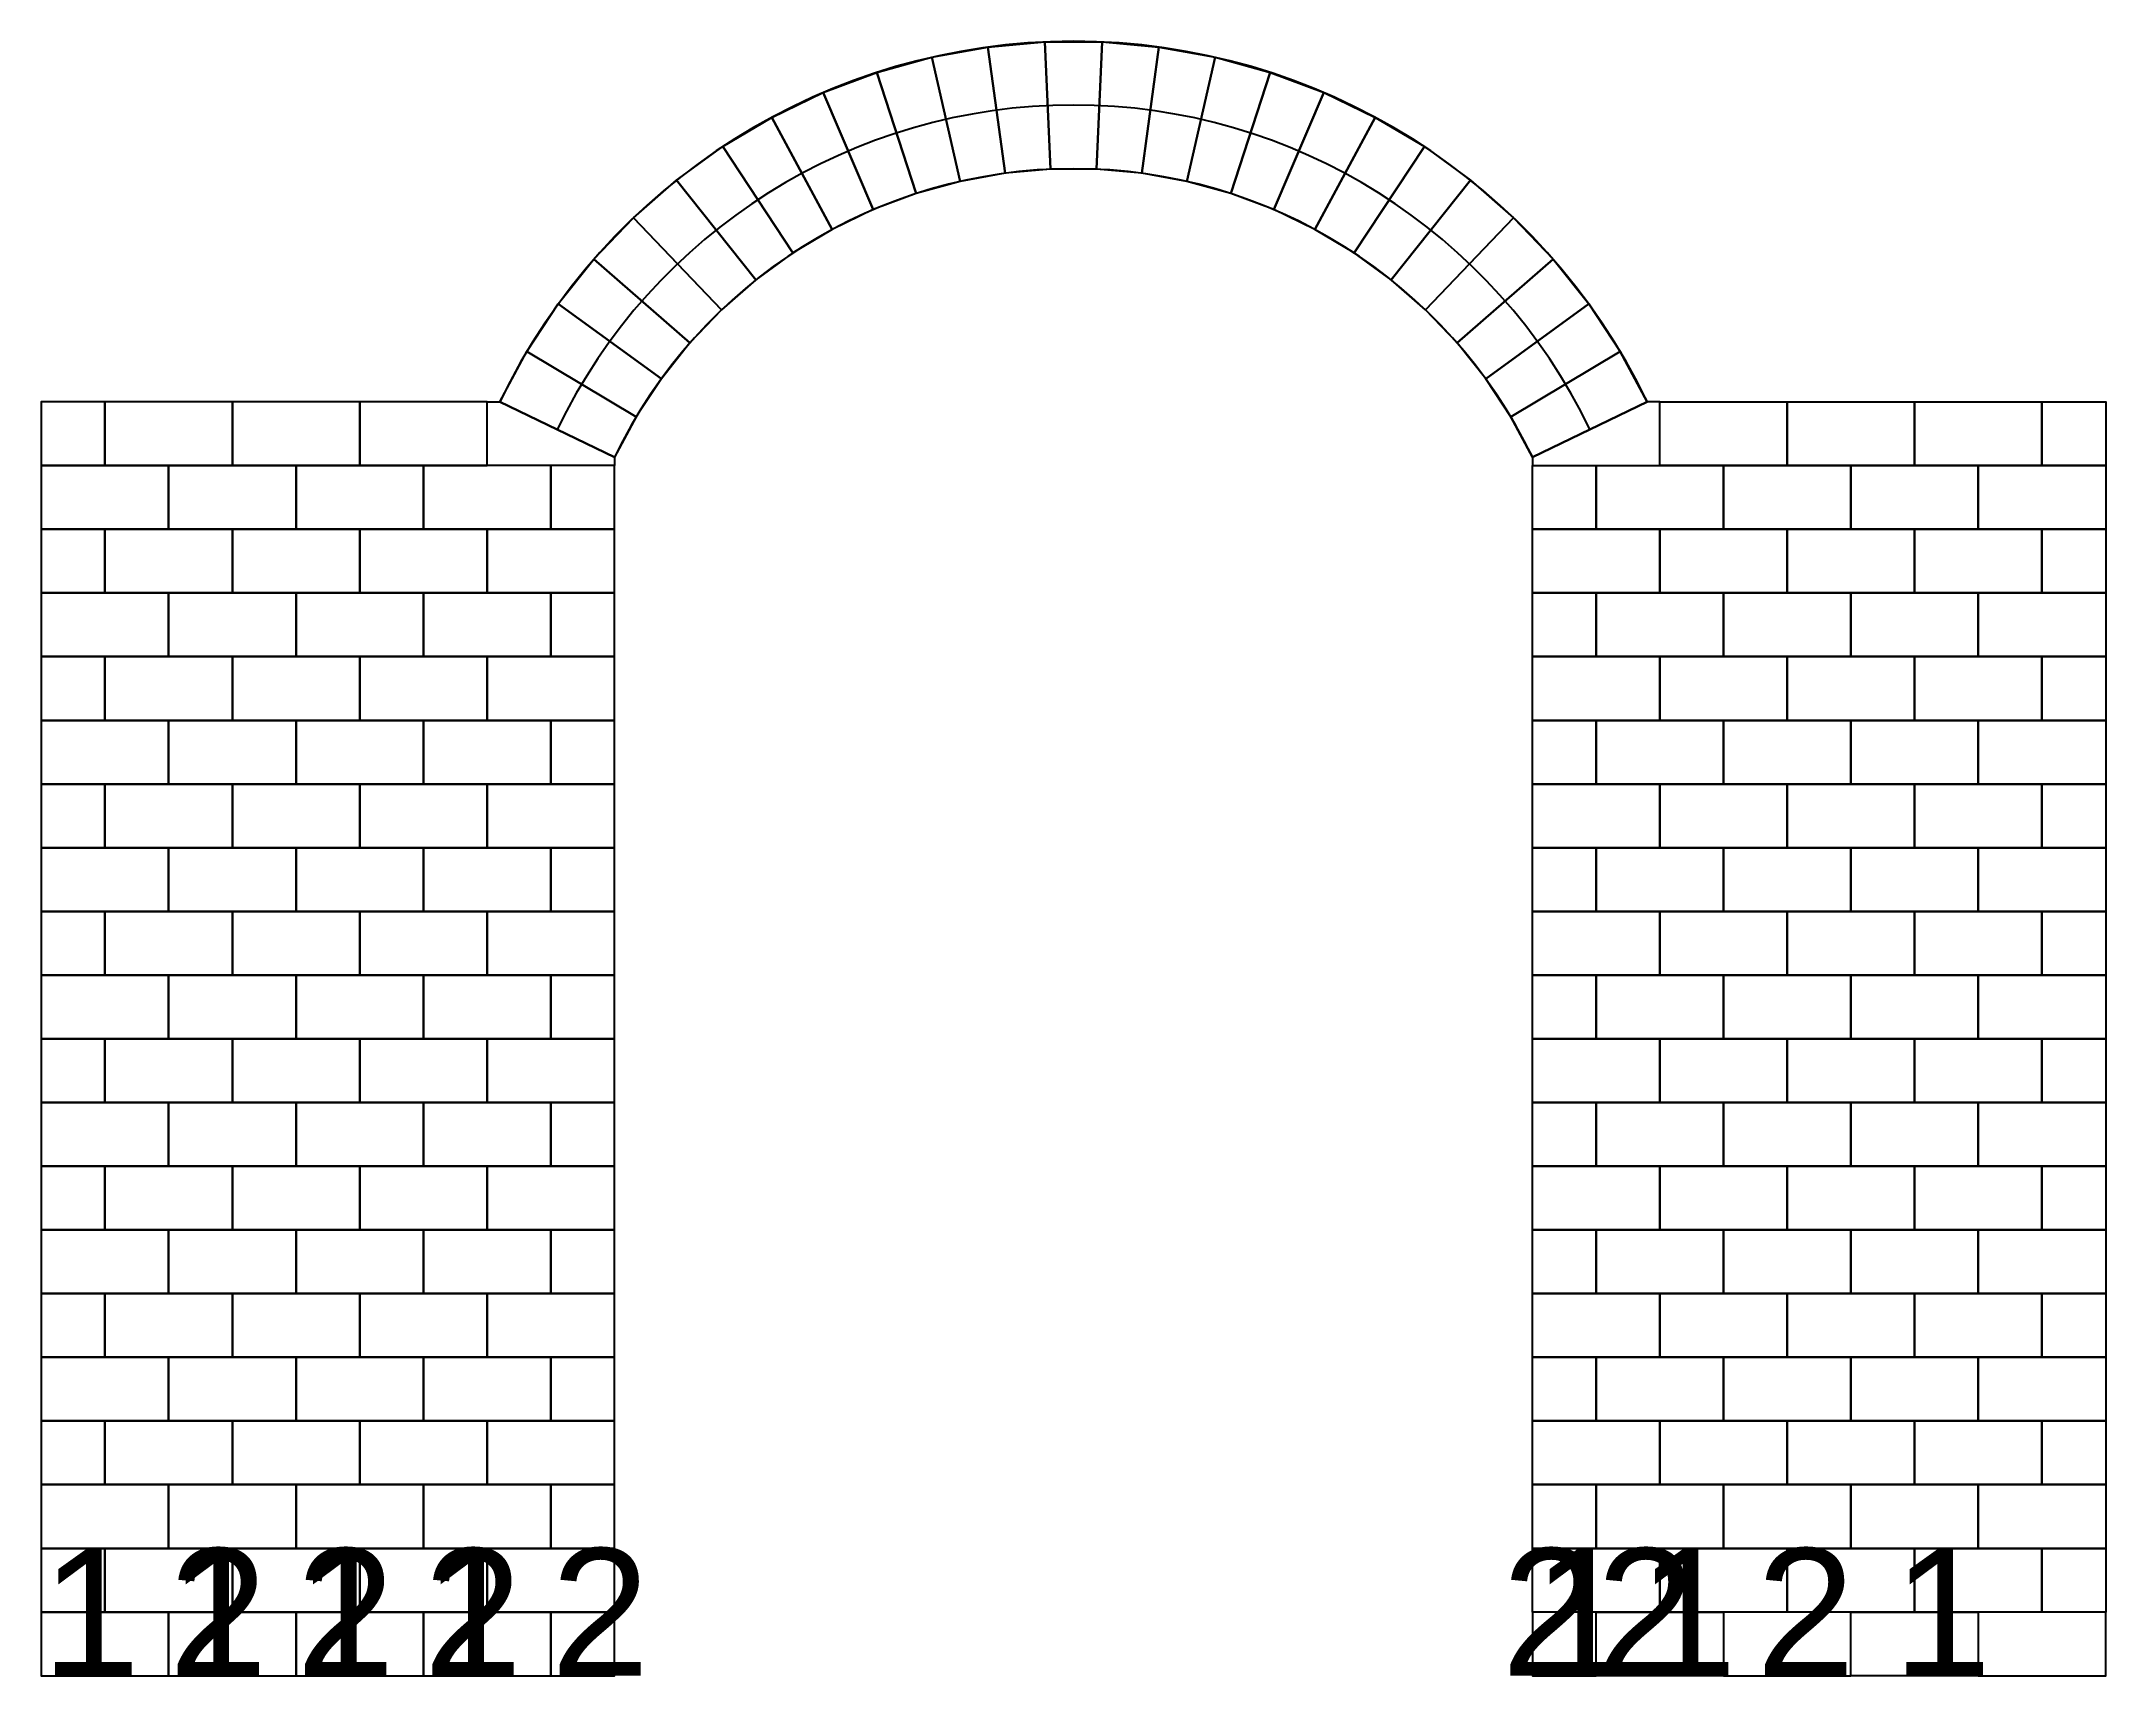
# Model space of a CAD drawing. Header units: inches. Extents: x 17.81 to 21.05, y 11.36 to 13.93.
import ezdxf

# ---------------------------------------------------------------- set-up
doc = ezdxf.new("R2010")
doc.units = ezdxf.units.IN
doc.header["$MEASUREMENT"] = 0
doc.styles.get("Standard").update_dxf_attribs({"font": 'arial.ttf'})

# ---------------------------------------------------------------- blocks, each defined once
blk = doc.blocks.new('block 2x1')
blk.add_lwpolyline([(0.2, 0.1), (0, 0.1), (0, 0), (0.2, 0), (0.2, 0.1)])
for tag, p in [('1', (0, 0)), ('2', (0.2, 0))]:
    blk.add_attdef(tag, p, '', height=0.2)
blk = doc.blocks.new('block1x1')
blk.add_lwpolyline([(0.1, 0), (0, 0), (0, -0.1), (0.1, -0.1), (0.1, 0)])
for tag, p in [('1', (0, -0.1)), ('2', (0.1, -0.1))]:
    blk.add_attdef(tag, p, '', height=0.2)
blk = doc.blocks.new('11')
blk.add_lwpolyline([(20.4477, 11.4607), (20.4477, 11.3607), (20.6477, 11.3607), (20.6477, 11.4607)], close=True)
for tag, p in [('1', (20.4477, 11.3607)), ('2', (20.6477, 11.3607))]:
    blk.add_attdef(tag, p, '', height=0.2)
blk = doc.blocks.new('12')
blk.add_lwpolyline([(21.0477, 11.4607), (20.8477, 11.4607), (20.8477, 11.3607), (21.0477, 11.3607), (21.0477, 11.4607)])
for tag, p in [('1', (20.8477, 11.3607)), ('2', (21.0477, 11.3607))]:
    blk.add_attdef(tag, p, '', height=0.2)

msp = doc.modelspace()

# ---------------------------------------------------------------- linework, layer by layer
for points in [[(19.2927, 13.9178), (19.3196, 13.7196), (19.249, 13.7068), (19.2044, 13.9018)], [(19.3821, 13.9258), (19.3911, 13.726), (19.3196, 13.7196), (19.2927, 13.9178)], [(19.4718, 13.9258), (19.4629, 13.726), (19.3911, 13.726), (19.3821, 13.9258)], [(19.5612, 13.9178), (19.5344, 13.7196), (19.4629, 13.726), (19.4718, 13.9258)], [(19.6495, 13.9018), (19.605, 13.7068), (19.5344, 13.7196), (19.5612, 13.9178)], [(19.118, 13.8779), (19.1798, 13.6877), (19.1125, 13.6625), (19.0339, 13.8464)], [(19.2044, 13.9018), (19.249, 13.7068), (19.1798, 13.6877), (19.118, 13.8779)], [(19.736, 13.8779), (19.6742, 13.6877), (19.605, 13.7068), (19.6495, 13.9018)], [(19.82, 13.8464), (19.7414, 13.6625), (19.6742, 13.6877), (19.736, 13.8779)], [(19.0339, 13.8464), (19.1125, 13.6625), (19.0479, 13.6313), (18.9531, 13.8074)], [(19.9008, 13.8074), (19.8061, 13.6313), (19.7414, 13.6625), (19.82, 13.8464)], [(18.9531, 13.8074), (19.0479, 13.6313), (18.9863, 13.5945), (18.8761, 13.7614)], [(19.9779, 13.7614), (19.8677, 13.5945), (19.8061, 13.6313), (19.9008, 13.8074)], [(18.8761, 13.7614), (18.9863, 13.5945), (18.9282, 13.5523), (18.8035, 13.7087)], [(20.0505, 13.7087), (19.9258, 13.5523), (19.8677, 13.5945), (19.9779, 13.7614)], [(18.8035, 13.7087), (18.9282, 13.5523), (18.8741, 13.5051), (18.7359, 13.6496)], [(20.118, 13.6496), (19.9798, 13.5051), (19.9258, 13.5523), (20.0505, 13.7087)], [(18.7359, 13.6496), (18.8741, 13.5051), (18.8245, 13.4532), (18.6739, 13.5848)], [(20.18, 13.5848), (20.0294, 13.4532), (19.9798, 13.5051), (20.118, 13.6496)], [(18.6739, 13.5848), (18.8245, 13.4532), (18.7798, 13.3971), (18.618, 13.5146)], [(20.236, 13.5146), (20.0742, 13.3971), (20.0294, 13.4532), (20.18, 13.5848)], [(18.618, 13.5146), (18.7798, 13.3971), (18.7402, 13.3372), (18.5685, 13.4397)], [(20.2854, 13.4397), (20.1137, 13.3372), (20.0742, 13.3971), (20.236, 13.5146)], [(18.5685, 13.4397), (18.7402, 13.3372), (18.7062, 13.2739), (18.526, 13.3607)], [(20.3279, 13.3607), (20.1477, 13.2739), (20.1137, 13.3372), (20.2854, 13.4397)], [(20.2854, 13.4397), (20.1137, 13.3372), (20.1477, 13.2739), (20.3279, 13.3607)], [(18.5062, 13.3607), (18.526, 13.3607), (18.7062, 13.2739), (18.7062, 13.2607), (18.5062, 13.2607)], [(20.3477, 13.3607), (20.3279, 13.3607), (20.1477, 13.2739), (20.1477, 13.2607), (20.3477, 13.2607)]]:
    msp.add_lwpolyline(points, close=True)
for points in [[(17.9062, 13.3607), (17.8062, 13.3607), (17.8062, 13.2607), (17.9062, 13.2607), (17.9062, 13.3607)], [(18.1062, 13.3607), (17.9062, 13.3607), (17.9062, 13.2607), (18.1062, 13.2607), (18.1062, 13.3607)], [(18.3062, 13.3607), (18.1062, 13.3607), (18.1062, 13.2607), (18.3062, 13.2607), (18.3062, 13.3607)], [(18.5062, 13.3607), (18.3062, 13.3607), (18.3062, 13.2607), (18.5062, 13.2607), (18.5062, 13.3607)], [(20.3477, 13.3607), (20.5477, 13.3607), (20.5477, 13.2607), (20.3477, 13.2607), (20.3477, 13.3607)], [(20.5477, 13.3607), (20.7477, 13.3607), (20.7477, 13.2607), (20.5477, 13.2607), (20.5477, 13.3607)], [(20.7477, 13.3607), (20.9477, 13.3607), (20.9477, 13.2607), (20.7477, 13.2607), (20.7477, 13.3607)], [(20.9477, 13.3607), (21.0477, 13.3607), (21.0477, 13.2607), (20.9477, 13.2607), (20.9477, 13.3607)], [(18.0062, 13.2607), (17.8062, 13.2607), (17.8062, 13.1607), (18.0062, 13.1607), (18.0062, 13.2607)], [(18.2062, 13.2607), (18.0062, 13.2607), (18.0062, 13.1607), (18.2062, 13.1607), (18.2062, 13.2607)], [(18.4062, 13.2607), (18.2062, 13.2607), (18.2062, 13.1607), (18.4062, 13.1607), (18.4062, 13.2607)], [(18.6062, 13.2607), (18.4062, 13.2607), (18.4062, 13.1607), (18.6062, 13.1607), (18.6062, 13.2607)], [(18.7062, 13.2607), (18.6062, 13.2607), (18.6062, 13.1607), (18.7062, 13.1607), (18.7062, 13.2607)], [(20.1477, 13.2607), (20.2477, 13.2607), (20.2477, 13.1607), (20.1477, 13.1607), (20.1477, 13.2607)], [(20.2477, 13.2607), (20.4477, 13.2607), (20.4477, 13.1607), (20.2477, 13.1607), (20.2477, 13.2607)], [(20.4477, 13.2607), (20.6477, 13.2607), (20.6477, 13.1607), (20.4477, 13.1607), (20.4477, 13.2607)], [(20.6477, 13.2607), (20.8477, 13.2607), (20.8477, 13.1607), (20.6477, 13.1607), (20.6477, 13.2607)], [(20.8477, 13.2607), (21.0477, 13.2607), (21.0477, 13.1607), (20.8477, 13.1607), (20.8477, 13.2607)], [(17.9062, 13.1607), (17.8062, 13.1607), (17.8062, 13.0607), (17.9062, 13.0607), (17.9062, 13.1607)], [(18.1062, 13.1607), (17.9062, 13.1607), (17.9062, 13.0607), (18.1062, 13.0607), (18.1062, 13.1607)], [(18.3062, 13.1607), (18.1062, 13.1607), (18.1062, 13.0607), (18.3062, 13.0607), (18.3062, 13.1607)], [(18.5062, 13.1607), (18.3062, 13.1607), (18.3062, 13.0607), (18.5062, 13.0607), (18.5062, 13.1607)], [(18.7062, 13.1607), (18.5062, 13.1607), (18.5062, 13.0607), (18.7062, 13.0607), (18.7062, 13.1607)], [(20.1477, 13.1607), (20.3477, 13.1607), (20.3477, 13.0607), (20.1477, 13.0607), (20.1477, 13.1607)], [(20.3477, 13.1607), (20.5477, 13.1607), (20.5477, 13.0607), (20.3477, 13.0607), (20.3477, 13.1607)], [(20.5477, 13.1607), (20.7477, 13.1607), (20.7477, 13.0607), (20.5477, 13.0607), (20.5477, 13.1607)], [(20.7477, 13.1607), (20.9477, 13.1607), (20.9477, 13.0607), (20.7477, 13.0607), (20.7477, 13.1607)], [(20.9477, 13.1607), (21.0477, 13.1607), (21.0477, 13.0607), (20.9477, 13.0607), (20.9477, 13.1607)], [(18.0062, 13.0607), (17.8062, 13.0607), (17.8062, 12.9607), (18.0062, 12.9607), (18.0062, 13.0607)], [(18.2062, 13.0607), (18.0062, 13.0607), (18.0062, 12.9607), (18.2062, 12.9607), (18.2062, 13.0607)], [(18.4062, 13.0607), (18.2062, 13.0607), (18.2062, 12.9607), (18.4062, 12.9607), (18.4062, 13.0607)], [(18.6062, 13.0607), (18.4062, 13.0607), (18.4062, 12.9607), (18.6062, 12.9607), (18.6062, 13.0607)], [(18.7062, 13.0607), (18.6062, 13.0607), (18.6062, 12.9607), (18.7062, 12.9607), (18.7062, 13.0607)], [(20.1477, 13.0607), (20.2477, 13.0607), (20.2477, 12.9607), (20.1477, 12.9607), (20.1477, 13.0607)], [(20.2477, 13.0607), (20.4477, 13.0607), (20.4477, 12.9607), (20.2477, 12.9607), (20.2477, 13.0607)], [(20.4477, 13.0607), (20.6477, 13.0607), (20.6477, 12.9607), (20.4477, 12.9607), (20.4477, 13.0607)], [(20.6477, 13.0607), (20.8477, 13.0607), (20.8477, 12.9607), (20.6477, 12.9607), (20.6477, 13.0607)], [(20.8477, 13.0607), (21.0477, 13.0607), (21.0477, 12.9607), (20.8477, 12.9607), (20.8477, 13.0607)], [(17.9062, 12.9607), (17.8062, 12.9607), (17.8062, 12.8607), (17.9062, 12.8607), (17.9062, 12.9607)], [(18.1062, 12.9607), (17.9062, 12.9607), (17.9062, 12.8607), (18.1062, 12.8607), (18.1062, 12.9607)], [(18.3062, 12.9607), (18.1062, 12.9607), (18.1062, 12.8607), (18.3062, 12.8607), (18.3062, 12.9607)], [(18.5062, 12.9607), (18.3062, 12.9607), (18.3062, 12.8607), (18.5062, 12.8607), (18.5062, 12.9607)], [(18.7062, 12.9607), (18.5062, 12.9607), (18.5062, 12.8607), (18.7062, 12.8607), (18.7062, 12.9607)], [(20.1477, 12.9607), (20.3477, 12.9607), (20.3477, 12.8607), (20.1477, 12.8607), (20.1477, 12.9607)], [(20.3477, 12.9607), (20.5477, 12.9607), (20.5477, 12.8607), (20.3477, 12.8607), (20.3477, 12.9607)], [(20.5477, 12.9607), (20.7477, 12.9607), (20.7477, 12.8607), (20.5477, 12.8607), (20.5477, 12.9607)], [(20.7477, 12.9607), (20.9477, 12.9607), (20.9477, 12.8607), (20.7477, 12.8607), (20.7477, 12.9607)], [(20.9477, 12.9607), (21.0477, 12.9607), (21.0477, 12.8607), (20.9477, 12.8607), (20.9477, 12.9607)], [(18.0062, 12.8607), (17.8062, 12.8607), (17.8062, 12.7607), (18.0062, 12.7607), (18.0062, 12.8607)], [(18.2062, 12.8607), (18.0062, 12.8607), (18.0062, 12.7607), (18.2062, 12.7607), (18.2062, 12.8607)], [(18.4062, 12.8607), (18.2062, 12.8607), (18.2062, 12.7607), (18.4062, 12.7607), (18.4062, 12.8607)], [(18.6062, 12.8607), (18.4062, 12.8607), (18.4062, 12.7607), (18.6062, 12.7607), (18.6062, 12.8607)], [(18.7062, 12.8607), (18.6062, 12.8607), (18.6062, 12.7607), (18.7062, 12.7607), (18.7062, 12.8607)], [(20.1477, 12.8607), (20.2477, 12.8607), (20.2477, 12.7607), (20.1477, 12.7607), (20.1477, 12.8607)], [(20.2477, 12.8607), (20.4477, 12.8607), (20.4477, 12.7607), (20.2477, 12.7607), (20.2477, 12.8607)], [(20.4477, 12.8607), (20.6477, 12.8607), (20.6477, 12.7607), (20.4477, 12.7607), (20.4477, 12.8607)], [(20.6477, 12.8607), (20.8477, 12.8607), (20.8477, 12.7607), (20.6477, 12.7607), (20.6477, 12.8607)], [(20.8477, 12.8607), (21.0477, 12.8607), (21.0477, 12.7607), (20.8477, 12.7607), (20.8477, 12.8607)], [(17.9062, 12.7607), (17.8062, 12.7607), (17.8062, 12.6607), (17.9062, 12.6607), (17.9062, 12.7607)], [(18.1062, 12.7607), (17.9062, 12.7607), (17.9062, 12.6607), (18.1062, 12.6607), (18.1062, 12.7607)], [(18.3062, 12.7607), (18.1062, 12.7607), (18.1062, 12.6607), (18.3062, 12.6607), (18.3062, 12.7607)], [(18.5062, 12.7607), (18.3062, 12.7607), (18.3062, 12.6607), (18.5062, 12.6607), (18.5062, 12.7607)], [(18.7062, 12.7607), (18.5062, 12.7607), (18.5062, 12.6607), (18.7062, 12.6607), (18.7062, 12.7607)], [(20.1477, 12.7607), (20.3477, 12.7607), (20.3477, 12.6607), (20.1477, 12.6607), (20.1477, 12.7607)], [(20.3477, 12.7607), (20.5477, 12.7607), (20.5477, 12.6607), (20.3477, 12.6607), (20.3477, 12.7607)], [(20.5477, 12.7607), (20.7477, 12.7607), (20.7477, 12.6607), (20.5477, 12.6607), (20.5477, 12.7607)], [(20.7477, 12.7607), (20.9477, 12.7607), (20.9477, 12.6607), (20.7477, 12.6607), (20.7477, 12.7607)], [(20.9477, 12.7607), (21.0477, 12.7607), (21.0477, 12.6607), (20.9477, 12.6607), (20.9477, 12.7607)], [(18.0062, 12.6607), (17.8062, 12.6607), (17.8062, 12.5607), (18.0062, 12.5607), (18.0062, 12.6607)], [(18.2062, 12.6607), (18.0062, 12.6607), (18.0062, 12.5607), (18.2062, 12.5607), (18.2062, 12.6607)], [(18.4062, 12.6607), (18.2062, 12.6607), (18.2062, 12.5607), (18.4062, 12.5607), (18.4062, 12.6607)], [(18.6062, 12.6607), (18.4062, 12.6607), (18.4062, 12.5607), (18.6062, 12.5607), (18.6062, 12.6607)], [(18.7062, 12.6607), (18.6062, 12.6607), (18.6062, 12.5607), (18.7062, 12.5607), (18.7062, 12.6607)], [(20.1477, 12.6607), (20.2477, 12.6607), (20.2477, 12.5607), (20.1477, 12.5607), (20.1477, 12.6607)], [(20.2477, 12.6607), (20.4477, 12.6607), (20.4477, 12.5607), (20.2477, 12.5607), (20.2477, 12.6607)], [(20.4477, 12.6607), (20.6477, 12.6607), (20.6477, 12.5607), (20.4477, 12.5607), (20.4477, 12.6607)], [(20.6477, 12.6607), (20.8477, 12.6607), (20.8477, 12.5607), (20.6477, 12.5607), (20.6477, 12.6607)], [(20.8477, 12.6607), (21.0477, 12.6607), (21.0477, 12.5607), (20.8477, 12.5607), (20.8477, 12.6607)], [(17.9062, 12.5607), (17.8062, 12.5607), (17.8062, 12.4607), (17.9062, 12.4607), (17.9062, 12.5607)], [(18.1062, 12.5607), (17.9062, 12.5607), (17.9062, 12.4607), (18.1062, 12.4607), (18.1062, 12.5607)], [(18.3062, 12.5607), (18.1062, 12.5607), (18.1062, 12.4607), (18.3062, 12.4607), (18.3062, 12.5607)], [(18.5062, 12.5607), (18.3062, 12.5607), (18.3062, 12.4607), (18.5062, 12.4607), (18.5062, 12.5607)], [(18.7062, 12.5607), (18.5062, 12.5607), (18.5062, 12.4607), (18.7062, 12.4607), (18.7062, 12.5607)], [(20.1477, 12.5607), (20.3477, 12.5607), (20.3477, 12.4607), (20.1477, 12.4607), (20.1477, 12.5607)], [(20.3477, 12.5607), (20.5477, 12.5607), (20.5477, 12.4607), (20.3477, 12.4607), (20.3477, 12.5607)], [(20.5477, 12.5607), (20.7477, 12.5607), (20.7477, 12.4607), (20.5477, 12.4607), (20.5477, 12.5607)], [(20.7477, 12.5607), (20.9477, 12.5607), (20.9477, 12.4607), (20.7477, 12.4607), (20.7477, 12.5607)], [(20.9477, 12.5607), (21.0477, 12.5607), (21.0477, 12.4607), (20.9477, 12.4607), (20.9477, 12.5607)], [(18.0062, 12.4607), (17.8062, 12.4607), (17.8062, 12.3607), (18.0062, 12.3607), (18.0062, 12.4607)], [(18.2062, 12.4607), (18.0062, 12.4607), (18.0062, 12.3607), (18.2062, 12.3607), (18.2062, 12.4607)], [(18.4062, 12.4607), (18.2062, 12.4607), (18.2062, 12.3607), (18.4062, 12.3607), (18.4062, 12.4607)], [(18.6062, 12.4607), (18.4062, 12.4607), (18.4062, 12.3607), (18.6062, 12.3607), (18.6062, 12.4607)], [(18.7062, 12.4607), (18.6062, 12.4607), (18.6062, 12.3607), (18.7062, 12.3607), (18.7062, 12.4607)], [(20.1477, 12.4607), (20.2477, 12.4607), (20.2477, 12.3607), (20.1477, 12.3607), (20.1477, 12.4607)], [(20.2477, 12.4607), (20.4477, 12.4607), (20.4477, 12.3607), (20.2477, 12.3607), (20.2477, 12.4607)], [(20.4477, 12.4607), (20.6477, 12.4607), (20.6477, 12.3607), (20.4477, 12.3607), (20.4477, 12.4607)], [(20.6477, 12.4607), (20.8477, 12.4607), (20.8477, 12.3607), (20.6477, 12.3607), (20.6477, 12.4607)], [(20.8477, 12.4607), (21.0477, 12.4607), (21.0477, 12.3607), (20.8477, 12.3607), (20.8477, 12.4607)], [(17.9062, 12.3607), (17.8062, 12.3607), (17.8062, 12.2607), (17.9062, 12.2607), (17.9062, 12.3607)], [(18.1062, 12.3607), (17.9062, 12.3607), (17.9062, 12.2607), (18.1062, 12.2607), (18.1062, 12.3607)], [(18.3062, 12.3607), (18.1062, 12.3607), (18.1062, 12.2607), (18.3062, 12.2607), (18.3062, 12.3607)], [(18.5062, 12.3607), (18.3062, 12.3607), (18.3062, 12.2607), (18.5062, 12.2607), (18.5062, 12.3607)], [(18.7062, 12.3607), (18.5062, 12.3607), (18.5062, 12.2607), (18.7062, 12.2607), (18.7062, 12.3607)], [(20.1477, 12.3607), (20.3477, 12.3607), (20.3477, 12.2607), (20.1477, 12.2607), (20.1477, 12.3607)], [(20.3477, 12.3607), (20.5477, 12.3607), (20.5477, 12.2607), (20.3477, 12.2607), (20.3477, 12.3607)], [(20.5477, 12.3607), (20.7477, 12.3607), (20.7477, 12.2607), (20.5477, 12.2607), (20.5477, 12.3607)], [(20.7477, 12.3607), (20.9477, 12.3607), (20.9477, 12.2607), (20.7477, 12.2607), (20.7477, 12.3607)], [(20.9477, 12.3607), (21.0477, 12.3607), (21.0477, 12.2607), (20.9477, 12.2607), (20.9477, 12.3607)], [(18.0062, 12.2607), (17.8062, 12.2607), (17.8062, 12.1607), (18.0062, 12.1607), (18.0062, 12.2607)], [(18.2062, 12.2607), (18.0062, 12.2607), (18.0062, 12.1607), (18.2062, 12.1607), (18.2062, 12.2607)], [(18.4062, 12.2607), (18.2062, 12.2607), (18.2062, 12.1607), (18.4062, 12.1607), (18.4062, 12.2607)], [(18.6062, 12.2607), (18.4062, 12.2607), (18.4062, 12.1607), (18.6062, 12.1607), (18.6062, 12.2607)], [(18.7062, 12.2607), (18.6062, 12.2607), (18.6062, 12.1607), (18.7062, 12.1607), (18.7062, 12.2607)], [(20.1477, 12.2607), (20.2477, 12.2607), (20.2477, 12.1607), (20.1477, 12.1607), (20.1477, 12.2607)], [(20.2477, 12.2607), (20.4477, 12.2607), (20.4477, 12.1607), (20.2477, 12.1607), (20.2477, 12.2607)], [(20.4477, 12.2607), (20.6477, 12.2607), (20.6477, 12.1607), (20.4477, 12.1607), (20.4477, 12.2607)], [(20.6477, 12.2607), (20.8477, 12.2607), (20.8477, 12.1607), (20.6477, 12.1607), (20.6477, 12.2607)], [(20.8477, 12.2607), (21.0477, 12.2607), (21.0477, 12.1607), (20.8477, 12.1607), (20.8477, 12.2607)], [(17.9062, 12.1607), (17.8062, 12.1607), (17.8062, 12.0607), (17.9062, 12.0607), (17.9062, 12.1607)], [(18.1062, 12.1607), (17.9062, 12.1607), (17.9062, 12.0607), (18.1062, 12.0607), (18.1062, 12.1607)], [(18.3062, 12.1607), (18.1062, 12.1607), (18.1062, 12.0607), (18.3062, 12.0607), (18.3062, 12.1607)], [(18.5062, 12.1607), (18.3062, 12.1607), (18.3062, 12.0607), (18.5062, 12.0607), (18.5062, 12.1607)], [(18.7062, 12.1607), (18.5062, 12.1607), (18.5062, 12.0607), (18.7062, 12.0607), (18.7062, 12.1607)], [(20.1477, 12.1607), (20.3477, 12.1607), (20.3477, 12.0607), (20.1477, 12.0607), (20.1477, 12.1607)], [(20.3477, 12.1607), (20.5477, 12.1607), (20.5477, 12.0607), (20.3477, 12.0607), (20.3477, 12.1607)], [(20.5477, 12.1607), (20.7477, 12.1607), (20.7477, 12.0607), (20.5477, 12.0607), (20.5477, 12.1607)], [(20.7477, 12.1607), (20.9477, 12.1607), (20.9477, 12.0607), (20.7477, 12.0607), (20.7477, 12.1607)], [(20.9477, 12.1607), (21.0477, 12.1607), (21.0477, 12.0607), (20.9477, 12.0607), (20.9477, 12.1607)], [(18.0062, 12.0607), (17.8062, 12.0607), (17.8062, 11.9607), (18.0062, 11.9607), (18.0062, 12.0607)], [(18.2062, 12.0607), (18.0062, 12.0607), (18.0062, 11.9607), (18.2062, 11.9607), (18.2062, 12.0607)], [(18.4062, 12.0607), (18.2062, 12.0607), (18.2062, 11.9607), (18.4062, 11.9607), (18.4062, 12.0607)], [(18.6062, 12.0607), (18.4062, 12.0607), (18.4062, 11.9607), (18.6062, 11.9607), (18.6062, 12.0607)], [(18.7062, 12.0607), (18.6062, 12.0607), (18.6062, 11.9607), (18.7062, 11.9607), (18.7062, 12.0607)], [(20.1477, 12.0607), (20.2477, 12.0607), (20.2477, 11.9607), (20.1477, 11.9607), (20.1477, 12.0607)], [(20.2477, 12.0607), (20.4477, 12.0607), (20.4477, 11.9607), (20.2477, 11.9607), (20.2477, 12.0607)], [(20.4477, 12.0607), (20.6477, 12.0607), (20.6477, 11.9607), (20.4477, 11.9607), (20.4477, 12.0607)], [(20.6477, 12.0607), (20.8477, 12.0607), (20.8477, 11.9607), (20.6477, 11.9607), (20.6477, 12.0607)], [(20.8477, 12.0607), (21.0477, 12.0607), (21.0477, 11.9607), (20.8477, 11.9607), (20.8477, 12.0607)], [(17.9062, 11.9607), (17.8062, 11.9607), (17.8062, 11.8607), (17.9062, 11.8607), (17.9062, 11.9607)], [(18.1062, 11.9607), (17.9062, 11.9607), (17.9062, 11.8607), (18.1062, 11.8607), (18.1062, 11.9607)], [(18.3062, 11.9607), (18.1062, 11.9607), (18.1062, 11.8607), (18.3062, 11.8607), (18.3062, 11.9607)], [(18.5062, 11.9607), (18.3062, 11.9607), (18.3062, 11.8607), (18.5062, 11.8607), (18.5062, 11.9607)], [(18.7062, 11.9607), (18.5062, 11.9607), (18.5062, 11.8607), (18.7062, 11.8607), (18.7062, 11.9607)], [(20.1477, 11.9607), (20.3477, 11.9607), (20.3477, 11.8607), (20.1477, 11.8607), (20.1477, 11.9607)], [(20.3477, 11.9607), (20.5477, 11.9607), (20.5477, 11.8607), (20.3477, 11.8607), (20.3477, 11.9607)], [(20.5477, 11.9607), (20.7477, 11.9607), (20.7477, 11.8607), (20.5477, 11.8607), (20.5477, 11.9607)], [(20.7477, 11.9607), (20.9477, 11.9607), (20.9477, 11.8607), (20.7477, 11.8607), (20.7477, 11.9607)], [(20.9477, 11.9607), (21.0477, 11.9607), (21.0477, 11.8607), (20.9477, 11.8607), (20.9477, 11.9607)], [(18.0062, 11.8607), (17.8062, 11.8607), (17.8062, 11.7607), (18.0062, 11.7607), (18.0062, 11.8607)], [(18.2062, 11.8607), (18.0062, 11.8607), (18.0062, 11.7607), (18.2062, 11.7607), (18.2062, 11.8607)], [(18.4062, 11.8607), (18.2062, 11.8607), (18.2062, 11.7607), (18.4062, 11.7607), (18.4062, 11.8607)], [(18.6062, 11.8607), (18.4062, 11.8607), (18.4062, 11.7607), (18.6062, 11.7607), (18.6062, 11.8607)], [(18.7062, 11.8607), (18.6062, 11.8607), (18.6062, 11.7607), (18.7062, 11.7607), (18.7062, 11.8607)], [(20.1477, 11.8607), (20.2477, 11.8607), (20.2477, 11.7607), (20.1477, 11.7607), (20.1477, 11.8607)], [(20.2477, 11.8607), (20.4477, 11.8607), (20.4477, 11.7607), (20.2477, 11.7607), (20.2477, 11.8607)], [(20.4477, 11.8607), (20.6477, 11.8607), (20.6477, 11.7607), (20.4477, 11.7607), (20.4477, 11.8607)], [(20.6477, 11.8607), (20.8477, 11.8607), (20.8477, 11.7607), (20.6477, 11.7607), (20.6477, 11.8607)], [(20.8477, 11.8607), (21.0477, 11.8607), (21.0477, 11.7607), (20.8477, 11.7607), (20.8477, 11.8607)], [(17.9062, 11.7607), (17.8062, 11.7607), (17.8062, 11.6607), (17.9062, 11.6607), (17.9062, 11.7607)], [(18.1062, 11.7607), (17.9062, 11.7607), (17.9062, 11.6607), (18.1062, 11.6607), (18.1062, 11.7607)], [(18.3062, 11.7607), (18.1062, 11.7607), (18.1062, 11.6607), (18.3062, 11.6607), (18.3062, 11.7607)], [(18.5062, 11.7607), (18.3062, 11.7607), (18.3062, 11.6607), (18.5062, 11.6607), (18.5062, 11.7607)], [(18.7062, 11.7607), (18.5062, 11.7607), (18.5062, 11.6607), (18.7062, 11.6607), (18.7062, 11.7607)], [(20.1477, 11.7607), (20.3477, 11.7607), (20.3477, 11.6607), (20.1477, 11.6607), (20.1477, 11.7607)], [(20.3477, 11.7607), (20.5477, 11.7607), (20.5477, 11.6607), (20.3477, 11.6607), (20.3477, 11.7607)], [(20.5477, 11.7607), (20.7477, 11.7607), (20.7477, 11.6607), (20.5477, 11.6607), (20.5477, 11.7607)], [(20.7477, 11.7607), (20.9477, 11.7607), (20.9477, 11.6607), (20.7477, 11.6607), (20.7477, 11.7607)], [(20.9477, 11.7607), (21.0477, 11.7607), (21.0477, 11.6607), (20.9477, 11.6607), (20.9477, 11.7607)], [(18.0062, 11.6607), (17.8062, 11.6607), (17.8062, 11.5607), (18.0062, 11.5607), (18.0062, 11.6607)], [(18.2062, 11.6607), (18.0062, 11.6607), (18.0062, 11.5607), (18.2062, 11.5607), (18.2062, 11.6607)], [(18.4062, 11.6607), (18.2062, 11.6607), (18.2062, 11.5607), (18.4062, 11.5607), (18.4062, 11.6607)], [(18.6062, 11.6607), (18.4062, 11.6607), (18.4062, 11.5607), (18.6062, 11.5607), (18.6062, 11.6607)], [(18.7062, 11.6607), (18.6062, 11.6607), (18.6062, 11.5607), (18.7062, 11.5607), (18.7062, 11.6607)], [(20.1477, 11.6607), (20.2477, 11.6607), (20.2477, 11.5607), (20.1477, 11.5607), (20.1477, 11.6607)], [(20.2477, 11.6607), (20.4477, 11.6607), (20.4477, 11.5607), (20.2477, 11.5607), (20.2477, 11.6607)], [(20.4477, 11.6607), (20.6477, 11.6607), (20.6477, 11.5607), (20.4477, 11.5607), (20.4477, 11.6607)], [(20.6477, 11.6607), (20.8477, 11.6607), (20.8477, 11.5607), (20.6477, 11.5607), (20.6477, 11.6607)], [(20.8477, 11.6607), (21.0477, 11.6607), (21.0477, 11.5607), (20.8477, 11.5607), (20.8477, 11.6607)], [(17.9062, 11.5607), (17.8062, 11.5607), (17.8062, 11.4607), (17.9062, 11.4607), (17.9062, 11.5607)], [(18.1062, 11.5607), (17.9062, 11.5607), (17.9062, 11.4607), (18.1062, 11.4607), (18.1062, 11.5607)], [(18.3062, 11.5607), (18.1062, 11.5607), (18.1062, 11.4607), (18.3062, 11.4607), (18.3062, 11.5607)], [(18.5062, 11.5607), (18.3062, 11.5607), (18.3062, 11.4607), (18.5062, 11.4607), (18.5062, 11.5607)], [(18.7062, 11.5607), (18.5062, 11.5607), (18.5062, 11.4607), (18.7062, 11.4607), (18.7062, 11.5607)], [(20.1477, 11.5607), (20.3477, 11.5607), (20.3477, 11.4607), (20.1477, 11.4607), (20.1477, 11.5607)], [(20.3477, 11.5607), (20.5477, 11.5607), (20.5477, 11.4607), (20.3477, 11.4607), (20.3477, 11.5607)], [(20.5477, 11.5607), (20.7477, 11.5607), (20.7477, 11.4607), (20.5477, 11.4607), (20.5477, 11.5607)], [(20.7477, 11.5607), (20.9477, 11.5607), (20.9477, 11.4607), (20.7477, 11.4607), (20.7477, 11.5607)], [(20.9477, 11.5607), (21.0477, 11.5607), (21.0477, 11.4607), (20.9477, 11.4607), (20.9477, 11.5607)], [(18.2062, 11.4607), (18.0062, 11.4607), (18.0062, 11.3607), (18.2062, 11.3607), (18.2062, 11.4607)], [(20.6477, 11.4607), (20.8477, 11.4607), (20.8477, 11.3607), (20.6477, 11.3607), (20.6477, 11.4607)]]:
    msp.add_lwpolyline(points)
for radius in [1, 0.9, 0.8, 0.8]:
    msp.add_arc((19.427, 12.9268), radius, 25.7143, 154.2857)

# ---------------------------------------------------------------- block references
for name, p in [('block 2x1', (17.8062, 11.3607)), ('block 2x1', (18.0062, 11.3607)), ('block 2x1', (18.2062, 11.3607)), ('block 2x1', (18.4062, 11.3607)), ('block1x1', (20.1477, 11.4607))]:
    msp.add_blockref(name, p).add_auto_attribs({'1': '1', '2': '2'})
ref = msp.add_blockref('block 2x1', (20.4477, 11.3607), dxfattribs=dict(xscale=-1))
ref.add_attrib('1', '1', (20.3132, 11.3607), dxfattribs={"height": 0.2})
ref.add_attrib('2', '2', (20.0989, 11.3607), dxfattribs={"height": 0.2})
ref = msp.add_blockref('block 2x1', (20.8477, 11.3607), dxfattribs=dict(xscale=-1))
ref.add_attrib('1', '1', (20.7132, 11.3607), dxfattribs={"height": 0.2})
ref.add_attrib('2', '2', (20.4989, 11.3607), dxfattribs={"height": 0.2})
for name, p in [('block1x1', (18.6062, 11.4607)), ('11', (0, 0)), ('12', (0, 0))]:
    msp.add_blockref(name, p)

doc.saveas('drawing.dxf')
